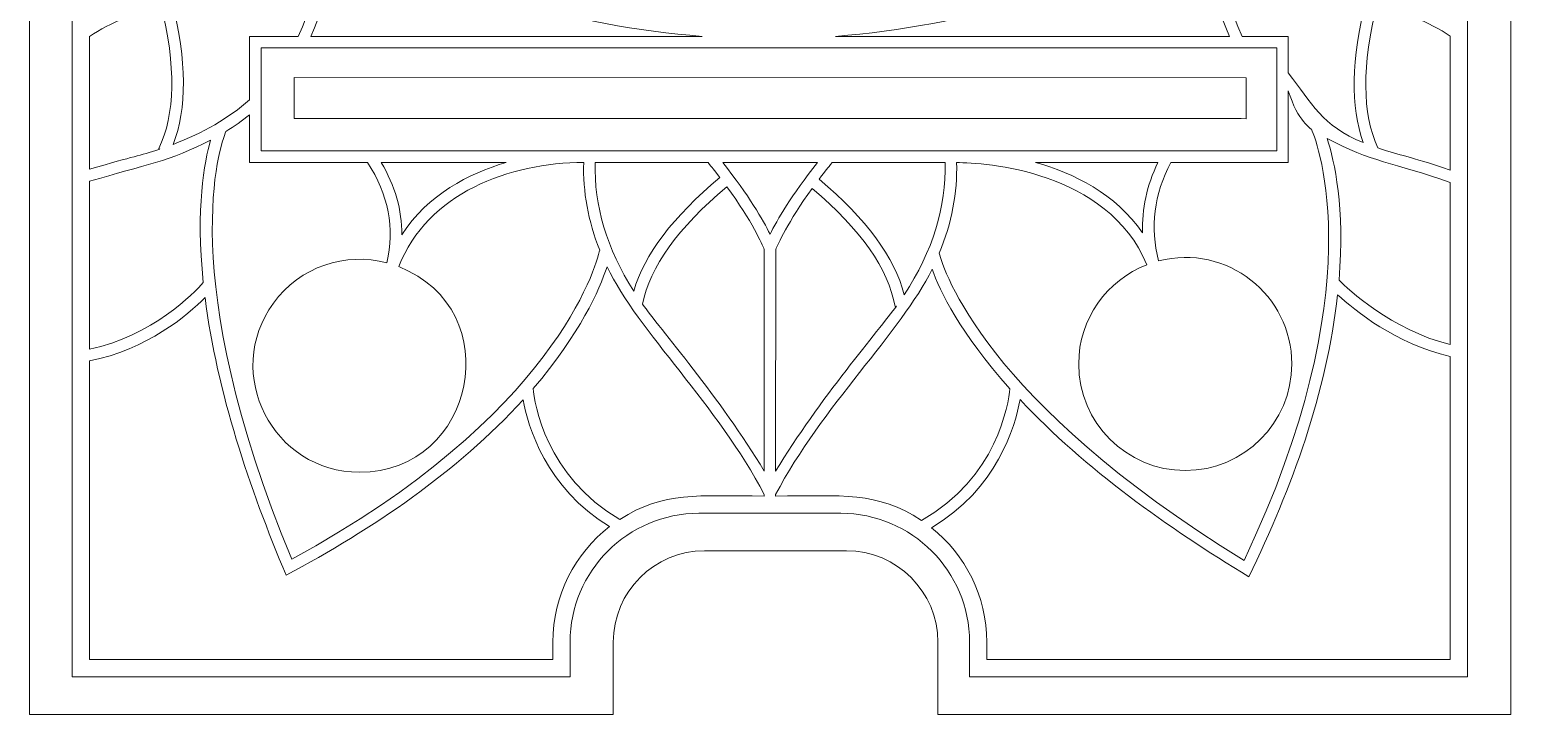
# Model space of a CAD drawing. Header units: inches. Extents: x 67 to 712, y 69 to 701.
# Drawn here: x 455.2 to 712.4, y 69.4 to 188.3 of the extents above; entities that cross this region are included whole.
import ezdxf

# ---------------------------------------------------------------- set-up
doc = ezdxf.new("R2010")
doc.units = ezdxf.units.IN
doc.header["$MEASUREMENT"] = 0
doc.layers.add('_U+0421_U+043B_U+043E_U+0439 1', color=7, linetype='Continuous')

# ---------------------------------------------------------------- blocks, each defined once
blk = doc.blocks.new('block 2')
at = {"layer": '_U+0421_U+043B_U+043E_U+0439 1', "color": 1, "lineweight": 9, "true_color": 0xff0000}
blk.add_lwpolyline([(665.52, 172.83), (501.12, 172.83), (501.12, 179.93), (666.38, 179.89), (666.38, 172.79), (665.52, 172.83)], dxfattribs=at)
blk.add_open_spline([(712.3, 608.11), (712.41, 659.44), (670.91, 701.04), (619.58, 701.04), (619.58, 701.04), (549.77, 701.04), (549.77, 701.04), (498.53, 701.04), (455.17, 659.56), (455.18, 608.31), (455.18, 608.31), (455.18, 69.39), (455.18, 69.39), (455.18, 69.39), (556.5, 69.39), (556.5, 69.39), (556.5, 69.39), (556.5, 81.92), (556.5, 81.92), (556.5, 90.67), (563.62, 97.79), (572.36, 97.79), (572.36, 97.79), (596.99, 97.79), (596.99, 97.79), (605.74, 97.79), (612.85, 90.67), (612.85, 81.92), (612.85, 81.92), (612.85, 69.39), (612.85, 69.39), (612.85, 69.39), (712.3, 69.39), (712.3, 69.39), (712.3, 69.39), (712.3, 608.11), (712.3, 608.11), (712.3, 608.11), (712.3, 608.11), (712.3, 608.11)], degree=3, knots=[0, 0, 0, 0, 1, 1, 1, 2, 2, 2, 3, 3, 3, 4, 4, 4, 5, 5, 5, 6, 6, 6, 7, 7, 7, 8, 8, 8, 9, 9, 9, 10, 10, 10, 11, 11, 11, 12, 12, 12, 13, 13, 13, 13], dxfattribs=at)
at = {"layer": '_U+0421_U+043B_U+043E_U+0439 1', "color": 7, "lineweight": 9, "true_color": 0xffffff}
for points, knots in [([(618.58, 694.54), (618.58, 694.54), (548.77, 694.54), (548.77, 694.54), (501.12, 694.54), (462.55, 655.97), (462.55, 608.31), (462.55, 608.31), (462.55, 75.89), (462.55, 75.89), (462.55, 75.89), (549, 75.89), (549, 75.89), (549, 75.89), (549, 81.93), (549, 81.93), (549, 94.26), (559.03, 104.29), (571.36, 104.29), (571.36, 104.29), (595.99, 104.29), (595.99, 104.29), (608.32, 104.29), (618.35, 94.26), (618.35, 81.93), (618.35, 81.93), (618.35, 75.89), (618.35, 75.89), (618.35, 75.89), (704.8, 75.89), (704.8, 75.89), (704.8, 75.89), (704.8, 608.11), (704.8, 608.11), (704.91, 655.84), (666.34, 694.54), (618.58, 694.54)], [0, 0, 0, 0, 1, 1, 1, 2, 2, 2, 3, 3, 3, 4, 4, 4, 5, 5, 5, 6, 6, 6, 7, 7, 7, 8, 8, 8, 9, 9, 9, 10, 10, 10, 11, 11, 11, 12, 12, 12, 12]), ([(479.9, 193.23), (480.78, 193.49), (481.69, 193.75), (482.67, 194.01), (496.67, 197.71), (498.27, 207.45), (498.17, 212.17), (500.49, 210.69), (502.83, 209.27), (505.2, 207.91), (505.56, 204.9), (506.1, 196.02), (501.82, 187.09), (501.82, 187.09), (501.82, 187.09), (501.82, 187.09), (501.82, 187.09), (493.37, 187.09), (493.37, 187.09), (493.37, 187.09), (493.37, 176.06), (493.37, 176.06), (489.72, 172.9), (485.27, 170.31), (480.07, 168.33), (482.54, 174.56), (482.47, 182.74), (479.9, 193.23)], [0, 0, 0, 0, 1, 1, 1, 2, 2, 2, 3, 3, 3, 4, 4, 4, 5, 5, 5, 6, 6, 6, 7, 7, 7, 8, 8, 8, 9, 9, 9, 9]), ([(686.7, 168.66), (679.5, 171.5), (677.8, 175.55), (673.67, 180.73), (673.67, 180.73), (673.67, 187.09), (673.67, 187.09), (673.67, 187.09), (665.67, 187.09), (665.67, 187.09), (661.33, 196.09), (661.89, 205.04), (662.25, 208.02), (664.65, 209.39), (667.02, 210.83), (669.37, 212.33), (669.18, 207.79), (670.5, 197.85), (684.78, 194.08), (685.62, 193.86), (686.42, 193.63), (687.2, 193.4), (684.6, 183.03), (684.43, 174.9), (686.7, 168.66)], [0, 0, 0, 0, 1, 1, 1, 2, 2, 2, 3, 3, 3, 4, 4, 4, 5, 5, 5, 6, 6, 6, 7, 7, 7, 8, 8, 8, 8]), ([(507.34, 206.69), (527.42, 195.57), (549.43, 188.83), (571.91, 187.09), (571.91, 187.09), (504.01, 187.09), (504.01, 187.09), (507.6, 195.1), (507.65, 202.78), (507.34, 206.69)], [0, 0, 0, 0, 1, 1, 1, 2, 2, 2, 3, 3, 3, 3]), ([(663.46, 187.09), (663.46, 187.09), (595.08, 187.09), (595.08, 187.09), (617.73, 188.84), (639.91, 195.62), (660.11, 206.8), (659.79, 202.89), (659.82, 195.16), (663.46, 187.09)], [0, 0, 0, 0, 1, 1, 1, 2, 2, 2, 3, 3, 3, 3]), ([(465.55, 187.08), (469.2, 189.48), (473.85, 191.31), (477.98, 192.64), (480.6, 181.89), (480.47, 173.47), (477.58, 167.62), (477.58, 167.62), (477.77, 167.52), (477.77, 167.52), (473.92, 166.24), (473.79, 166.44), (465.55, 164.02), (465.55, 164.02), (465.55, 187.08), (465.55, 187.08), (465.55, 187.08), (465.55, 187.08), (465.55, 187.08)], [0, 0, 0, 0, 1, 1, 1, 2, 2, 2, 3, 3, 3, 4, 4, 4, 5, 5, 5, 6, 6, 6, 6]), ([(701.8, 163.86), (694.16, 166.48), (693.55, 166.26), (689.25, 167.72), (686.49, 173.64), (686.44, 182.08), (689.12, 192.82), (693.31, 191.48), (698.13, 189.59), (701.8, 187.14), (701.8, 187.14), (701.8, 163.86), (701.8, 163.86)], [0, 0, 0, 0, 1, 1, 1, 2, 2, 2, 3, 3, 3, 4, 4, 4, 4]), ([(495.37, 167.19), (495.37, 167.19), (495.37, 185.09), (495.37, 185.09), (495.37, 185.09), (671.67, 185.09), (671.67, 185.09), (671.67, 185.09), (671.67, 167.19), (671.67, 167.19), (664.22, 167.19), (503.1, 167.19), (495.37, 167.19)], [0, 0, 0, 0, 1, 1, 1, 2, 2, 2, 3, 3, 3, 4, 4, 4, 4]), ([(616.1, 165.19), (620.93, 165.13), (642.23, 163.92), (649.14, 147.45), (642.22, 144.77), (637.3, 138.07), (637.3, 130.22), (637.3, 120.02), (645.6, 111.72), (655.8, 111.72), (666, 111.72), (674.3, 120.02), (674.3, 130.22), (674.3, 142.11), (663.08, 151.19), (651.17, 148.11), (649.65, 153.94), (650.37, 159.68), (653.32, 165.19), (653.32, 165.19), (673.67, 165.19), (673.67, 165.19), (673.67, 165.19), (673.67, 177.65), (673.67, 177.65), (675.37, 172.25), (677.71, 170.96), (677.71, 170.96), (678.8, 168.41), (688.43, 143.26), (666.01, 96.12), (620.78, 123.8), (613.79, 146.74), (613.1, 149.44), (615.26, 154.66), (616.26, 159.92), (616.1, 165.19)], [0, 0, 0, 0, 1, 1, 1, 2, 2, 2, 3, 3, 3, 4, 4, 4, 5, 5, 5, 6, 6, 6, 7, 7, 7, 8, 8, 8, 9, 9, 9, 10, 10, 10, 11, 11, 11, 12, 12, 12, 12]), ([(489.24, 170.59), (490.7, 171.49), (492.07, 172.45), (493.37, 173.47), (493.37, 173.47), (493.37, 165.19), (493.37, 165.19), (493.37, 165.19), (513.84, 165.19), (513.84, 165.19), (517.47, 159.63), (518.6, 153.78), (517.21, 147.78), (510.04, 149.67), (502.12, 147.14), (497.5, 140.79), (488.63, 128.58), (497.41, 111.42), (512.45, 111.42), (532.59, 111.42), (538.37, 139.58), (519.25, 147.11), (524.21, 159.86), (538.5, 165.19), (551.36, 165.19), (551.21, 160.11), (552.14, 155.03), (554.14, 149.99), (553.5, 147.19), (546.43, 121.23), (500.69, 96.33), (480.26, 145.57), (488.27, 168.21), (489.24, 170.59)], [0, 0, 0, 0, 1, 1, 1, 2, 2, 2, 3, 3, 3, 4, 4, 4, 5, 5, 5, 6, 6, 6, 7, 7, 7, 8, 8, 8, 9, 9, 9, 10, 10, 10, 11, 11, 11, 11]), ([(465.55, 161.93), (475.12, 164.76), (479.64, 165.41), (486.6, 169.09), (485.5, 165.3), (483.98, 157.29), (485.32, 144.34), (483.78, 142.62), (476.38, 134.99), (465.55, 132.8), (465.55, 132.8), (465.55, 161.93), (465.55, 161.93)], [0, 0, 0, 0, 1, 1, 1, 2, 2, 2, 3, 3, 3, 4, 4, 4, 4]), ([(701.8, 133.57), (691.55, 136.13), (684.03, 143.22), (682.49, 144.77), (683.52, 157.26), (681.7, 165.43), (680.44, 169.36), (687.96, 165.3), (691.89, 165.19), (701.8, 161.74), (701.8, 161.74), (701.8, 133.57), (701.8, 133.57)], [0, 0, 0, 0, 1, 1, 1, 2, 2, 2, 3, 3, 3, 4, 4, 4, 4]), ([(516.2, 165.19), (516.2, 165.19), (537.89, 165.19), (537.89, 165.19), (531.44, 163.31), (524.32, 159.66), (519.8, 152.63), (519.82, 156.93), (518.62, 161.13), (516.2, 165.19)], [0, 0, 0, 0, 1, 1, 1, 2, 2, 2, 3, 3, 3, 3]), ([(553.36, 165.19), (553.36, 165.19), (572.95, 165.19), (572.95, 165.19), (573.76, 164.14), (573.81, 164.14), (575.01, 162.58), (566.81, 155.71), (561.89, 149.23), (560.06, 142.85), (555.37, 150.23), (553.12, 157.72), (553.36, 165.19)], [0, 0, 0, 0, 1, 1, 1, 2, 2, 2, 3, 3, 3, 4, 4, 4, 4]), ([(575.49, 165.19), (575.49, 165.19), (591.97, 165.19), (591.97, 165.19), (587.43, 159.54), (584.92, 155.15), (583.71, 152.74), (582.52, 155.15), (580.03, 159.54), (575.49, 165.19)], [0, 0, 0, 0, 1, 1, 1, 2, 2, 2, 3, 3, 3, 3]), ([(592.23, 162.29), (593.53, 163.99), (593.66, 164.09), (594.52, 165.19), (594.52, 165.19), (614.1, 165.19), (614.1, 165.19), (614.35, 157.52), (611.97, 149.82), (607.01, 142.24), (605.35, 148.73), (600.49, 155.32), (592.23, 162.29)], [0, 0, 0, 0, 1, 1, 1, 2, 2, 2, 3, 3, 3, 4, 4, 4, 4]), ([(648.4, 152.97), (643.7, 159.79), (636.39, 163.34), (629.81, 165.19), (629.81, 165.19), (651.06, 165.19), (651.06, 165.19), (649.11, 161.21), (648.22, 157.12), (648.4, 152.97)], [0, 0, 0, 0, 1, 1, 1, 2, 2, 2, 3, 3, 3, 3]), ([(582.68, 111.63), (575.23, 124.14), (564.33, 136.69), (561.57, 140.59), (562.82, 147.01), (567.74, 153.86), (576.22, 160.98), (580.64, 154.96), (582.39, 150.9), (582.71, 150.11), (582.71, 150.11), (582.68, 111.63), (582.68, 111.63)], [0, 0, 0, 0, 1, 1, 1, 2, 2, 2, 3, 3, 3, 4, 4, 4, 4]), ([(605.64, 140.25), (602.8, 136.29), (592.18, 124.04), (584.68, 111.59), (584.68, 111.59), (584.7, 150.11), (584.7, 150.11), (585.03, 150.89), (586.76, 154.83), (591.03, 160.69), (599.47, 153.53), (604.31, 146.65), (605.41, 140.21), (605.41, 140.21), (605.64, 140.25), (605.64, 140.25)], [0, 0, 0, 0, 1, 1, 1, 2, 2, 2, 3, 3, 3, 4, 4, 4, 5, 5, 5, 5]), ([(582.68, 107.29), (571.22, 107.29), (565.25, 108.15), (557.65, 103.24), (544.72, 110.65), (542.83, 123.53), (542.59, 125.96), (550.77, 135.45), (554.11, 143.15), (555.41, 147.09), (560.83, 135.81), (574.73, 122.99), (582.68, 107.55), (582.68, 107.55), (582.68, 107.29), (582.68, 107.29)], [0, 0, 0, 0, 1, 1, 1, 2, 2, 2, 3, 3, 3, 4, 4, 4, 5, 5, 5, 5]), ([(584.68, 107.29), (584.68, 107.29), (584.68, 107.55), (584.68, 107.55), (592.69, 122.78), (606.45, 135.72), (611.85, 146.68), (613.19, 142.96), (616.67, 135.59), (625.36, 125.92), (625.1, 123.34), (623.15, 110.41), (609.98, 103.06), (602.3, 108.16), (596.17, 107.29), (584.68, 107.29)], [0, 0, 0, 0, 1, 1, 1, 2, 2, 2, 3, 3, 3, 4, 4, 4, 5, 5, 5, 5]), ([(546, 81.92), (546, 81.92), (546, 78.89), (546, 78.89), (546, 78.89), (465.55, 78.89), (465.55, 78.89), (465.55, 78.89), (465.55, 130.76), (465.55, 130.76), (475.51, 132.64), (482.64, 138.74), (485.62, 141.74), (487.73, 125.22), (493.32, 108.72), (499.7, 93.53), (514.75, 101.61), (529.38, 111.4), (540.85, 124), (541.67, 119.38), (544.75, 108.76), (555.87, 101.98), (549.87, 97.34), (546, 90.08), (546, 81.92)], [0, 0, 0, 0, 1, 1, 1, 2, 2, 2, 3, 3, 3, 4, 4, 4, 5, 5, 5, 6, 6, 6, 7, 7, 7, 8, 8, 8, 8]), ([(701.8, 78.89), (701.8, 78.89), (621.35, 78.89), (621.35, 78.89), (621.35, 78.89), (621.35, 81.93), (621.35, 81.93), (621.35, 89.96), (617.59, 97.13), (611.74, 101.78), (623.15, 108.55), (626.28, 119.36), (627.11, 124.02), (638.51, 111.9), (652.76, 101.82), (666.86, 93.27), (674.31, 108.72), (680.38, 125.24), (682.24, 142.23), (685.22, 139.47), (692.35, 133.72), (701.8, 131.51), (701.8, 131.51), (701.8, 78.89), (701.8, 78.89), (701.8, 78.89), (701.8, 78.89), (701.8, 78.89)], [0, 0, 0, 0, 1, 1, 1, 2, 2, 2, 3, 3, 3, 4, 4, 4, 5, 5, 5, 6, 6, 6, 7, 7, 7, 8, 8, 8, 9, 9, 9, 9])]:
    blk.add_open_spline(points, degree=3, knots=knots, dxfattribs=at)

msp = doc.modelspace()

# ---------------------------------------------------------------- block references
at = {"layer": '_U+0421_U+043B_U+043E_U+0439 1'}
msp.add_blockref('block 2', (0, 0), dxfattribs=at)

doc.saveas('drawing.dxf')
